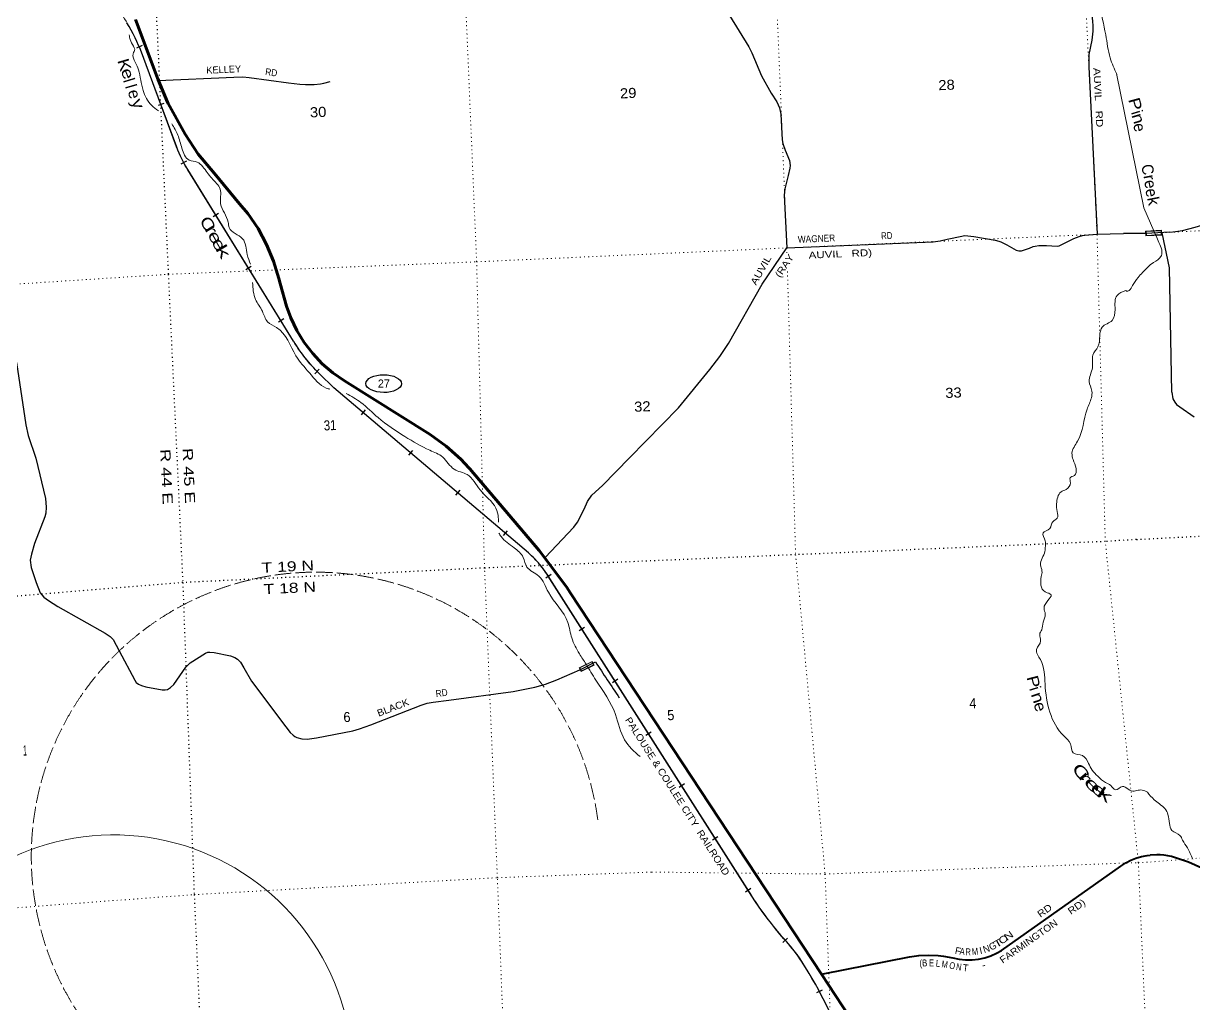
# Model space of a CAD drawing. Header units: feet. Extents: x 745759 to 1002271, y -170898 to 32007.
# Drawn here: x 950127 to 970488, y -136146 to -119090 of the extents above; entities that cross this region are included whole.
import ezdxf
from ezdxf.enums import TextEntityAlignment as Align

# ---------------------------------------------------------------- set-up
doc = ezdxf.new("R2010")
doc.units = ezdxf.units.FT
doc.header["$LTSCALE"] = 48
doc.linetypes.add('DOTTED', pattern=[1.5, 0.3, -1.2])
doc.linetypes.add('LONG_DASHED', pattern=[7.5, 6, -1.5])
for name, color, linetype, lineweight in [('17', 7, 'Continuous', 25), ('23', 7, 'Continuous', 70), ('26', 7, 'Continuous', 40), ('29', 7, 'Continuous', 25), ('31', 7, 'Continuous', 13), ('34', 7, 'Continuous', 13), ('39', 7, 'Continuous', 13), ('6', 7, 'DOTTED', 25), ('7', 7, 'DOTTED', 13)]:
    doc.layers.add(name, color=color, linetype=linetype, lineweight=lineweight)
for name, color, linetype in [('27', 7, 'Continuous'), ('30', 7, 'Continuous'), ('41', 7, 'Continuous')]:
    doc.layers.add(name, color=color, linetype=linetype)

msp = doc.modelspace()

# ---------------------------------------------------------------- linework, layer by layer
at = {"layer": '17'}
msp.add_ellipse((956396.41, -125357.92), major_axis=(-309.24, 1), ratio=0.500121, dxfattribs=at)
at = {"layer": '23'}
for points in [[(964013.38, -135633.37), (959648.64, -129001.75), (959575.87, -128892.13), (959098.58, -128260.51), (957895.45, -126842.37), (957876.04, -126821.07), (957737.83, -126674.11), (957481.82, -126443.59), (957203.11, -126241.09), (955713.44, -125308.32), (955512.91, -125170.23), (955327.91, -125011.93), (955160.48, -124835.17), (955012.43, -124641.87), (954885.41, -124434.16), (954780.79, -124214.3), (954706.86, -124008.43), (954596.8, -123617.67), (954569.42, -123526.23), (954479.92, -123225.1), (954359.43, -122934.98), (954209.27, -122659.05), (954031.1, -122400.32), (953887.96, -122227.87), (953452.4, -121702.67), (953169.53, -121362.71), (952938.83, -121020.2), (952647.25, -120485.75), (952634.66, -120459.33), (952469.61, -120070.95), (952078.29, -119019.38)], [(964502.15, -136375.99), (964013.38, -135633.37)]]:
    msp.add_lwpolyline(points, dxfattribs=at)
at = {"layer": '26'}
for points in [[(964013.38, -135633.37), (964043.77, -135627.44), (965544.08, -135334.71), (965710.2, -135308.89), (965878.1, -135300.58), (966045.95, -135309.87), (966134.87, -135322), (966300.34, -135352.09), (966409.8, -135374.84), (966521.03, -135386.02), (966632.82, -135385.51), (966743.95, -135373.33), (966853.2, -135349.59), (966959.36, -135314.56), (967061.28, -135268.63), (967145.68, -135220.16), (969224.87, -133752.06), (969306.82, -133696.65), (969394.11, -133650.12), (969485.79, -133612.96), (969580.85, -133585.59), (969678.25, -133568.31), (969730.36, -133563.57)], [(970632.54, -133791.13), (970399.92, -133684.84), (970157.46, -133603.46), (970101.47, -133587.28), (970040.13, -133573.91), (969972.39, -133564.5), (969909.57, -133558.21), (969851.4, -133557.69), (969730.36, -133563.57)]]:
    msp.add_lwpolyline(points, dxfattribs=at)
at = {"layer": '29'}
for p, q in [((952473.6, -120084.75), (953787.2, -120024.23)), ((969656.89, -122745.08), (969269.41, -122748.63)), ((970073.21, -122724.48), (969656.89, -122745.08)), ((959811.65, -130337.82), (960082.33, -130200.14))]:
    msp.add_line(p, q, dxfattribs=at)
for points in [[(968342.22, -116868.31), (968489.08, -117146.06), (968515.03, -117209.79), (968531.54, -117278.23), (968540.98, -117339.6), (968550.41, -117547.3), (968569.28, -117769.17), (968729.7, -119043.71), (968736.77, -119135.78), (968734.42, -119223.09), (968715.54, -119383.59), (968668.36, -119629.06), (968663.64, -119692.8), (968663.09, -119845.41)], [(961398.38, -117167.96), (961784.7, -117932.4), (962749.13, -119495.64)], [(962749.13, -119495.64), (962799.07, -119600.74), (962968.93, -120001.99), (963138.78, -120304.1), (963237.86, -120455.16), (963280.32, -120559.01), (963303.91, -120667.58), (963327.5, -121116.03), (963341.65, -121177.4), (963384.12, -121295.41), (963454.89, -121474.79), (963469.05, -121559.76), (963464.32, -121611.69), (963431.3, -121739.14), (963374.68, -121965.73), (963365.25, -122079.02), (963410.49, -122997.08)], [(968663.09, -119845.41), (968808.79, -122760.08), (969269.41, -122748.63)], [(953787.2, -120024.23), (953943.29, -120020.88), (954054.16, -120030.32), (954738.28, -120124.73), (954936.44, -120148.33), (955035.51, -120153.05), (955184.14, -120150.7), (955295.01, -120138.89), (955356.35, -120129.45), (955464.86, -120101.13)], [(970073.21, -122724.48), (970176.06, -122713.77), (970295.01, -122692.35), (970516.24, -122635.23), (970780.29, -122556.69), (970849.28, -122540.03), (970899.23, -122530.51), (971020.56, -122518.61), (971258.44, -122516.23), (971389.28, -122525.75), (971465.4, -122537.65), (971681.88, -122587.63), (971841.26, -122620.95), (971895.98, -122625.71), (971957.37, -122626.23)], [(965955.63, -122888.46), (966078.14, -122874.45), (966200.82, -122847.31), (966455.59, -122790.66), (966500.41, -122782.4), (966561.75, -122784.76), (966663.19, -122795.38), (967035.92, -122861.47), (967101.96, -122878), (967134.99, -122888.62), (967238.79, -122941.72), (967399.21, -123036.13), (967448.75, -123046.76), (967493.57, -123045.57), (967635.11, -122998.37), (967694.09, -122973.59), (967734.19, -122965.32), (967795.52, -122957.06), (967927.63, -122955.88), (968116.35, -122965.32), (968149.37, -122960.61), (968220.15, -122927.56), (968404.16, -122833.15), (968498.51, -122797.75), (968557.49, -122781.22), (968597.6, -122776.5), (968808.79, -122760.08)], [(970111.66, -125505.12), (970067.84, -123342.76), (969941.15, -122732.09)], [(962398.06, -124661.11), (962983.53, -123625.21), (963410.49, -122997.08), (965955.63, -122888.46)], [(945974.92, -125016.87), (946057.06, -125010.46), (946146.71, -125001.02), (946264.66, -124972.7), (946373.17, -124934.93), (947500.79, -124477.04), (947562.12, -124462.88), (947595.15, -124458.16), (947656.48, -124462.88), (947722.54, -124491.21), (947783.87, -124538.41), (948562.35, -125260.65), (948651.99, -125326.74), (948727.48, -125364.5), (948793.54, -125378.66), (948869.02, -125373.94), (948935.08, -125364.5), (949038.87, -125340.9), (950008.91, -124990.44), (950168.48, -126076.04)], [(959203.3, -128383.16), (959704.01, -127856.93), (959765.35, -127767.24), (959883.3, -127545.37), (959944.64, -127408.48), (960015.41, -127299.91), (960204.13, -127129.97), (960675.93, -126648.48), (961525.18, -125779.9), (962072.48, -125109.59), (962242.33, -124887.72), (962398.06, -124661.11)], [(970111.66, -125505.12), (970128.49, -125619.84), (970161.8, -125681.73), (970190.34, -125719.81), (970247.44, -125762.65), (970499.6, -125934.01)], [(950168.48, -126076.04), (950208.95, -126261.39), (950341.06, -126657.92), (950510.91, -127356.55), (950525.06, -127507.61), (950515.63, -127611.46), (950501.48, -127677.55), (950322.19, -128140.16), (950265.57, -128324.26), (950246.7, -128432.83), (950260.85, -128555.56), (950350.5, -128819.91), (950416.54, -128999.29), (950482.6, -129074.82), (950562.8, -129131.47), (950727.94, -129235.32), (951548.89, -129697.93), (951638.52, -129759.29), (951690.43, -129811.22), (951794.22, -130009.48), (952067.87, -130519.3), (952091.45, -130557.06), (952129.2, -130585.38), (952181.09, -130611.35), (952256.59, -130632.59), (952539.67, -130684.51), (952593.92, -130686.87), (952634.04, -130679.79), (952685.93, -130646.75), (952742.55, -130594.82), (952954.87, -130292.71), (953030.35, -130217.18), (953294.57, -130047.24), (953337.02, -130030.72), (953370.05, -130028.36), (953445.54, -130037.8), (953728.62, -130094.45), (953804.11, -130122.77), (953851.3, -130151.1), (953903.19, -130203.02), (953964.53, -130302.15), (954096.64, -130538.18), (954691.11, -131331.22)], [(954691.11, -131331.22), (954768.93, -131430.35), (954823.21, -131477.56), (954849.14, -131498.8), (954886.88, -131517.68), (954969.47, -131538.92), (955063.81, -131543.65), (955224.24, -131520.04), (955856.45, -131397.31), (955974.41, -131364.26), (956172.57, -131293.46), (957050.13, -130953.58), (957153.91, -130920.54), (957257.72, -130901.65), (957531.37, -130863.89), (958649.55, -130712.83), (958911.38, -130665.64), (959027, -130637.31), (959133.13, -130611.35), (959210.98, -130587.75), (959406.79, -130514.57), (959811.65, -130337.82)]]:
    msp.add_lwpolyline(points, dxfattribs=at)
msp.add_arc((993919.81, -108319.25), 40295.75, 212.88815, 213.95005, dxfattribs=at)
at = {"layer": '31'}
for p, q in [((969654.41, -122704.89), (969929.03, -122690.29)), ((969929.03, -122690.29), (969933.41, -122772.67)), ((959798.36, -130300.77), (960022.71, -130190.46)), ((960022.71, -130190.46), (960055.8, -130257.77))]:
    msp.add_line(p, q, dxfattribs=at)
for points in [[(969933.41, -122772.67), (969658.79, -122787.27), (969654.41, -122704.89)], [(960055.8, -130257.77), (959831.45, -130368.08), (959798.36, -130300.77)]]:
    msp.add_lwpolyline(points, dxfattribs=at)
for points in [[(969666.34, -122778.86), (969662.81, -122712.45), (969921.46, -122698.69), (969924.99, -122765.1)], [(959809.06, -130304.41), (960019.06, -130201.16), (960045.09, -130254.12), (959835.09, -130357.37)]]:
    msp.add_lwpolyline(points, close=True, dxfattribs=at)
at = {"layer": '34', "lineweight": 25}
for p, q in [((952193.58, -119476.36), (952092.3, -119520.82)), ((952572.82, -120482.52), (952469.11, -120520.99)), ((952964.13, -121486.72), (952866.59, -121538.88)), ((953524.29, -122396.96), (953430.18, -122455.08)), ((954092.61, -123322.15), (953998.5, -123380.27)), ((954658.22, -124233.04), (954564.11, -124291.16)), ((955276.06, -125107.7), (955196.84, -125184.9)), ((956073.32, -125816.14), (956001.74, -125900.47)), ((956899.39, -126520.81), (956827.81, -126605.13)), ((957718.49, -127212.71), (957646.9, -127297.03)), ((958544.56, -127917.37), (958472.97, -128001.7)), ((959311.86, -128682), (959218.86, -128741.89)), ((959892.16, -129600.07), (959798.83, -129659.44)), ((960469.86, -130503.35), (960376.53, -130562.72)), ((961050.44, -131420.89), (960957.12, -131480.25)), ((961628.14, -132324.16), (961534.81, -132383.53)), ((962208.72, -133241.7), (962115.4, -133301.06)), ((962786.42, -134144.97), (962693.09, -134204.34)), ((963424.87, -135010.09), (963343.03, -135084.49)), ((964027.64, -135910.07), (963929.62, -135961.33))]:
    msp.add_line(p, q, dxfattribs=at)
at = {"layer": '34'}
for p, q in [((954829.22, -124616.7), (952987.51, -121634.58)), ((962801.58, -134273.34), (959289.01, -128751.6)), ((964589.65, -137143.7), (964044.33, -136064.81))]:
    msp.add_line(p, q, dxfattribs=at)
at = {"layer": '34', "lineweight": 25}
for points in [[(955144.9, -125048.2), (955113.23, -125012.14), (955082.34, -124975.7), (955051.62, -124938.66), (955021.86, -124901.02), (954992.88, -124862.99), (954964.28, -124824.17), (954936.64, -124785.15), (954909.39, -124745.73), (954882.9, -124705.51), (954857.37, -124665.09), (954832.44, -124624.08), (954828.28, -124617.28), (952986.57, -121635.15), (952983.76, -121630.47), (952963.37, -121596.75), (952943.45, -121562.35), (952924.24, -121527.94), (952905.59, -121493.06), (952887.72, -121457.66), (952870.35, -121422.31), (952853.53, -121386.51), (952837.48, -121350.18), (952821.94, -121313.9), (952807.03, -121277.38), (952792.89, -121240.34), (952163.57, -119543.72), (952161.97, -119540.18), (952132.31, -119472.6), (952101.27, -119406.1), (952069.07, -119340.11), (952035.93, -119274.04), (952001.41, -119209.05), (951965.9, -119144.94), (951929.44, -119080.78)], [(964588.65, -137144.17), (964043.35, -136065.31), (964009.3, -135998.45), (963959.24, -135902.72), (963907.27, -135807.49), (963852.89, -135713.09), (963797.81, -135619.9), (963780.85, -135592.2), (963753.76, -135545.42), (963725.77, -135499.53), (963696.96, -135454.1), (963667.47, -135408.72), (963637.07, -135364.21), (963606, -135320.43), (963574.25, -135276.69), (963541.58, -135233.82), (963508.25, -135191.7), (963473.97, -135149.75), (963439.2, -135108.81), (963403.88, -135068.17), (963367.49, -135028.15), (963361.05, -135021.38), (963289.4, -134937.66), (963214.85, -134846.02), (963141.81, -134754.21), (963070.1, -134660.72), (963000.29, -134565.2), (962931.98, -134469.53), (962865.37, -134372.75), (962800.66, -134273.94), (959288.08, -128752.18), (959270.26, -128723.06), (959251.88, -128694.52), (959233, -128666.29), (959213.69, -128638.09), (959193.8, -128610.46), (959173.52, -128583.3), (959152.81, -128556.18), (959131.53, -128529.63), (959109.85, -128503.54), (959087.56, -128477.59), (959064.98, -128452.28), (959042.07, -128427.16), (959018.48, -128402.46), (958994.61, -128378.38), (958970.22, -128354.61), (958945.6, -128331.22), (958920.31, -128308.22), (958914.51, -128303.04), (955530.49, -125430.39), (955278.1, -125186.45), (955243.75, -125152.78), (955210.36, -125118.5), (955177.53, -125083.64), (955144.9, -125048.2)]]:
    msp.add_lwpolyline(points, dxfattribs=at)
at = {"layer": '34'}
for points in [[(952793.92, -121239.95), (952164.59, -119543.3), (952162.97, -119539.73)], [(958915.23, -128302.21), (955531.23, -125429.57), (955278.87, -125185.66)]]:
    msp.add_lwpolyline(points, dxfattribs=at)
for centre, radius, start, end in [((948291.9, -121212.66), 4217.09, 23.37219, 34.17114), ((954914.41, -120444.52), 2264.77, 200.56186, 211.69962), ((957191, -123212.34), 2747.76, 210.7365, 225.90224), ((957619.07, -129760.43), 1951.01, 31.13671, 48.36726), ((951692.65, -137372.96), 4163.18, 9.13406, 220.23413), ((968468.01, -130608.6), 6748.24, 212.89253, 220.8291), ((961099.68, -137124.23), 3089.11, 29.74415, 42.91953), ((958482.78, -138841.15), 6216.02, 26.52848, 31.51778)]:
    msp.add_arc(centre, radius, start, end, dxfattribs=at)
at = {"layer": '34', "linetype": 'LONG_DASHED'}
msp.add_arc((955213.23, -133588.04), 4948.94, 7.40182, 228.866, dxfattribs=at)
at = {"layer": '39'}
msp.add_line((969622.25, -122297.95), (969796.54, -122698.18), dxfattribs=at)
msp.add_lwpolyline([(969146.9, -119963.62), (969622.25, -122297.95), (969622.17, -122295.94)], dxfattribs=at)
for points in [[(968716.99, -116853.2), (968744.15, -117163.96), (968804.4, -117508.14), (968857.22, -118757.54), (968959.21, -119287.45), (969037.97, -119691.34), (969150.66, -119973.01)], [(951969.39, -119291.02), (951984.64, -119371.3), (952041.58, -119485.86), (952063.87, -119539.36), (952036.94, -119619.07), (952073.03, -119764.71), (952128.71, -119897.47), (952209.69, -120256.92), (952354.93, -120515), (952475.41, -120611.05)], [(952708.07, -120837.72), (952813.17, -121032.26), (952884.31, -121263.06), (953013.09, -121467.55), (953151.34, -121504.22), (953247.05, -121582.93), (953404.05, -121784.1), (953550.53, -121973.6), (953558.99, -122231.22), (953689.75, -122547.49), (953705.56, -122643.92), (953939.57, -122836.39), (954023.14, -123111.1), (954076.71, -123280.83)], [(969796.54, -122698.18), (969899.63, -122934.92), (969938.63, -123062.12), (969919.73, -123145.25), (969793.17, -123248.46), (969601.05, -123422.47), (969522.22, -123513.86), (969427.12, -123652.09), (969364.69, -123736.71), (969323.75, -123748.3), (969310.11, -123735.65)], [(954113.95, -123599.36), (954165.55, -123893.29), (954284.57, -124100.04), (954376.51, -124283.71), (954533.35, -124382.09), (954868.27, -124872.11), (955104.49, -125172.94), (955396.71, -125435.08), (955460.61, -125455.92)], [(969311, -123735.14), (969155.73, -123824.12), (969121.3, -124065.37), (969070.84, -124258.89), (968896.57, -124374.85), (968856.36, -124523.62), (968824.06, -124718.42), (968737.35, -124861.03), (968728.27, -125083.1), (968669.5, -125319.29), (968718.62, -125488.59), (968709.23, -125603.85), (968634.92, -125804.4), (968468.53, -126361.41), (968372.3, -126566.89), (968393.03, -126680.91), (968443.58, -126836.05), (968414.27, -126956.15), (968339.53, -126997.51), (968347.06, -127083.86), (968271.25, -127197.81), (968182.54, -127241.74), (968104.47, -127448.49), (968114.04, -127585.15), (968114.61, -127697.99), (968036.75, -127761.64), (967985.2, -127878.62), (967869.68, -127955.9), (967907.53, -128095.43), (967909.29, -128188.07), (967900.92, -128279.1), (967825.92, -128511.93), (967850.34, -128617.74), (967838.28, -128716.99), (967907.39, -128982.21), (968008.06, -129034.52), (967953.68, -129131.47), (967886.8, -129267.22), (967906.95, -129367.17), (967872.61, -129511.67), (967845.64, -129639.74), (967810.84, -129723.8), (967827.31, -129831.95), (967755.06, -129984.05), (967822.57, -130160.66), (967904.25, -130586.59), (968230.51, -131488.24), (968344.82, -131628.67), (968391.36, -131783.96), (968558.21, -131831.55), (968662.23, -131966.36), (968723.28, -132082.77), (968822.14, -132189.57), (968957.39, -132300.93), (969045.94, -132351.72), (969127.43, -132426.99), (969249.71, -132367.57), (969350.22, -132415.86), (969456.18, -132449.82), (969545.87, -132430.02), (969638.97, -132444.35), (969683.86, -132467.75)], [(955742.04, -125528.44), (956000.15, -125687.82), (956298.54, -125950.4), (956766.45, -126279.92), (957198.48, -126518.2), (957422.48, -126636), (957622.14, -126847.51), (957848.76, -126939.36), (958074.71, -127207.88), (958347.56, -127525.23), (958390.41, -127688.74), (958391.31, -127766.9)], [(958400.96, -127957.53), (958439.37, -128019.56), (958667.01, -128215.59), (958822.85, -128382.48), (958887.95, -128549.11), (959093.43, -128705.97), (959261.74, -128987.28), (959600.98, -129515.55), (959668.16, -129782.86), (959802, -130057.52), (959916.97, -130241.53)], [(959916.97, -130241.53), (960088.1, -130515.4), (960430.29, -131116.1), (960586.98, -131557.11), (960858.26, -131848.32)], [(969683.86, -132467.75), (969801.77, -132597.83), (969892.98, -132672.83), (969990.45, -132753.63), (970042.57, -132856.22), (970070.54, -133009.97), (970111.4, -133133.09), (970251.27, -133220.35), (970296.53, -133301.08), (970379.95, -133434.67), (970473.73, -133633.6)]]:
    msp.add_spline(points, degree=3, dxfattribs=at)
at = {"layer": '6'}
msp.add_line((969495.32, -128069.99), (971945.15, -127939), dxfattribs=at)
for points in [[(952390.6, -117548.35), (952402.06, -118112.74), (952647.45, -123455.58), (952899.77, -128820.32), (953098.41, -134249.73), (953338.31, -139655.28), (953560.38, -145067.6), (953756.07, -150523.33), (953956.76, -155904.29), (954300.2, -161333.82), (954368.03, -163305.96)], [(969492.22, -128071.46), (968951.71, -128105.11), (963563.2, -128335.66), (958150.6, -128567.19), (952899.77, -128820.32), (947475.6, -129261.93), (945063.06, -129282.03), (942110.25, -129418.97), (938249.03, -129574.9)]]:
    msp.add_lwpolyline(points, dxfattribs=at)
at = {"layer": '7'}
msp.add_line((969269.41, -122748.63), (969657.5, -122746.16), dxfattribs=at)
for points in [[(970409.05, -162627.59), (970453.01, -160725.33), (970329.76, -155369.42), (970169.6, -149946.5), (970001.65, -144529.94), (969764.79, -139100.08), (969526.81, -133692.44), (968951.71, -128105.11), (968808.79, -122760.08), (968546.92, -117407.83), (968573, -116861.74)], [(963188.39, -117094.97), (963191.44, -117659.2), (963410.49, -122997.08), (963413.72, -123110.17)], [(959762.12, -163079.11), (959671.08, -161164.46), (959293.36, -155436.03), (958932.54, -150073.72), (958783.65, -144680.57), (958583.7, -139317.73), (958373.7, -133955.29), (958150.6, -128567.19), (958012.36, -123238.1), (957786.3, -117876.32), (957781.16, -117318.69)], [(969929.36, -122732.14), (974098.2, -122517.19), (979574.65, -122226.75), (984962.16, -122130.6), (990299.02, -121917.73), (990834.44, -121899.79)], [(944960.63, -123918.89), (947261.77, -123804.92), (952647.45, -123455.58), (958012.36, -123238.1), (963410.49, -122997.08), (968808.79, -122760.08), (969269.41, -122748.63)], [(963422.22, -123407.3), (963563.2, -128335.66), (964076.68, -133891.25), (964275.07, -139314.62), (964468.39, -144712), (964682.59, -150128.68), (964865.66, -155570.81), (964921.3, -157507.04)], [(969737.52, -133682.94), (974586.9, -133288.01), (979976.05, -133024.95), (985398.57, -132899.35), (990761.29, -133047.36), (991315.3, -133042.81)], [(962475.6, -133873.37), (964076.68, -133891.25), (969526.81, -133692.44), (969737.52, -133682.94)], [(938464.81, -134882.4), (943054.54, -134736.48), (947728.74, -134646.78), (953098.41, -134249.73), (958373.7, -133955.29), (961058.61, -133857.53), (962218.68, -133870.49)]]:
    msp.add_lwpolyline(points, dxfattribs=at)

# ---------------------------------------------------------------- texts
at = {"layer": '17'}
msp.add_text('27', height=140, dxfattribs=at).set_placement((956399.31, -125426.23), align=Align.CENTER)
at = {"layer": '27'}
for s, rotation, width, p in [('RD)', 35.226, 1.15, (968353.16, -134602.89)), ('RD', 35.226, 1.15, (967822.39, -134654.29)), ('FARMINGTON', 35.226, 1.1, (967166.69, -135452.68)), ('(B', 3.007, 0.85, (965721.7, -135502.44)), ('E', 358.571, 0.7, (965884.11, -135496.85)), ('L', 354.195, 0.9, (965997.02, -135502.58)), ('M', 351.291, 0.8, (966096.51, -135513.69)), ('O', 349.844, 0.8, (966229.55, -135536.06)), ('N', 351.732, 0.8, (966349.98, -135559.93)), ('-', 17.419, 1.2, (966822.52, -135541.08))]:
    msp.add_text(s, height=120, rotation=rotation, dxfattribs=dict(at, width=width)).set_placement(p)
for s, rotation, width, p in [('O', 35.226, 1.3, (967211.56, -135077.72)), ('N', 35.226, 1.35, (967304.3, -135014.09)), ('A', 354.26, 0.85, (966457.06, -135297.9)), ('R', 0.261, 0.65, (966566.49, -135305.78)), ('M', 6.255, 0.75, (966691.65, -135298.59)), ('T', 29.868, 1.55, (967116.05, -135145.6))]:
    msp.add_text(s, height=120, rotation=rotation, dxfattribs=dict(at, width=width)).set_placement(p, align=Align.CENTER)
for s, rotation, p in [('F', 348.259, (966376.37, -135286.17)), ('I', 12.26, (966798.19, -135281.22)), ('N', 18.262, (966901.72, -135250.2)), ('G', 24.259, (967017.42, -135199.08))]:
    msp.add_text(s, height=120, rotation=rotation, dxfattribs=at).set_placement(p, align=Align.CENTER)
msp.add_text('T', height=120, rotation=353.125, dxfattribs=at).set_placement((966465.61, -135576.32))
at = {"layer": '30'}
msp.add_text('KELLEY', height=120, rotation=2.638, dxfattribs=at).set_placement((953311.72, -119966.05))
for s, rotation, width, p in [('RD', 352.143, 0.9, (954329.05, -119987.5)), ('AUVIL   RD', 272.862, 1.25, (968744.15, -119864.71)), ('WAGNER', 2.444, 0.9, (963604.51, -122908.73)), ('RD', 2.444, 0.85, (965053.44, -122846.89)), ('AUVIL', 60.526, 1.2, (962874.51, -123655.51)), ('(RAY', 55.795, 1.15, (963293.59, -123524.28)), ('AUVIL   RD)', 2.444, 1.25, (963792.66, -123183.14)), ('RD', 7.856, 0.9, (957308.7, -130813.86)), ('BLACK', 21.171, 1.1, (956309.57, -131154.61))]:
    msp.add_text(s, height=120, rotation=rotation, dxfattribs=dict(at, width=width)).set_placement(p)
at = {"layer": '34', "width": 1.1}
msp.add_text('PALOUSE & COULEE CITY  RAILROAD', height=120, rotation=302.462, dxfattribs=at).set_placement((960589.85, -131209.47))
at = {"layer": '41'}
for s, rotation, width, p in [('K', 286.236, 1.2, (951758.83, -119735.1)), ('e', 291.744, 1.25, (951815.48, -119912.72)), ('e', 284.349, 1.05, (951942.62, -120268.01)), ('y', 290.025, 1.25, (951999.52, -120442.16)), ('C', 301.699, 1.35, (953181.47, -122521.3)), ('r', 301.699, 1.7, (953270.24, -122665.03)), ('e', 299.699, 1.45, (953324.66, -122765.63)), ('e', 299.699, 1.45, (953391.3, -122891.71)), ('k', 300.699, 1.7, (953459.65, -123011.28)), ('P', 284.19, 1.2, (967580.01, -130465.2)), ('n', 288.089, 1.25, (967653.99, -130763.24)), ('e', 287.089, 1.1, (967700.96, -130930.08)), ('C', 310.414, 1.6, (968355.37, -132065.46)), ('r', 309.374, 2, (968468.39, -132198.11)), ('e', 314.207, 2, (968561.31, -132303.73)), ('e', 319.488, 1.85, (968673.03, -132414.9)), ('k', 325.224, 1.85, (968784.22, -132520.16))]:
    msp.add_text(s, height=200, rotation=rotation, dxfattribs=dict(at, width=width)).set_placement(p)
for s, rotation, p in [('l', 287.202, (951859.2, -120079.85)), ('l', 286.257, (951893.96, -120184.13)), ('i', 287.299, (967626.79, -130663.69))]:
    msp.add_text(s, height=200, rotation=rotation, dxfattribs=at).set_placement(p)
for s, rotation, width, p in [('P', 285.228, 1.25, (969378.81, -120518.89)), ('n', 286.228, 1.2, (969431.39, -120772.19)), ('C', 281.228, 0.95, (969593.8, -121651.2)), ('r', 281.228, 1.1, (969624.13, -121789.15)), ('k', 281.228, 1.1, (969694.21, -122199.81))]:
    msp.add_text(s, height=200, rotation=rotation, dxfattribs=dict(at, width=width)).set_placement(p, align=Align.CENTER)
for s, rotation, p in [('i', 286.728, (969406.7, -120665.06)), ('e', 281.228, (969451.04, -120918.09)), ('e', 281.228, (969641.5, -121906.32)), ('e', 281.228, (969660.65, -122054.07))]:
    msp.add_text(s, height=200, rotation=rotation, dxfattribs=at).set_placement(p, align=Align.CENTER)
at = {"layer": '6'}
for s, rotation, width, p in [('R 44 E', 272.693, 1.35, (952508.24, -126499.85)), ('R 45 E', 272.693, 1.35, (952896.77, -126483.64)), ('T 19 N', 2.76, 1.3, (954275.42, -128649.63)), ('T 18 N', 2.76, 1.3, (954310.21, -129022.87))]:
    msp.add_text(s, height=175, rotation=rotation, dxfattribs=dict(at, width=width)).set_placement(p)
at = {"layer": '7'}
for s, width, p in [('28', 1.1, (966050.14, -120252.94)), ('29', 1.1, (960510.78, -120396.06)), ('30', 1.1, (955115.93, -120725.75)), ('33', 1.1, (966170.39, -125609.19)), ('32', 1.1, (960757.1, -125848.59)), ('31', 0.85, (955356.52, -126174.24)), ('4', 0.95, (966589.08, -131009.97)), ('6', 0.95, (955698.63, -131249.51)), ('5', 0.95, (961333.73, -131215.97)), ('1', 0.45, (950123.13, -131830.94))]:
    msp.add_text(s, height=175, rotation=2.343, dxfattribs=dict(at, width=width)).set_placement(p)

doc.saveas('drawing.dxf')
